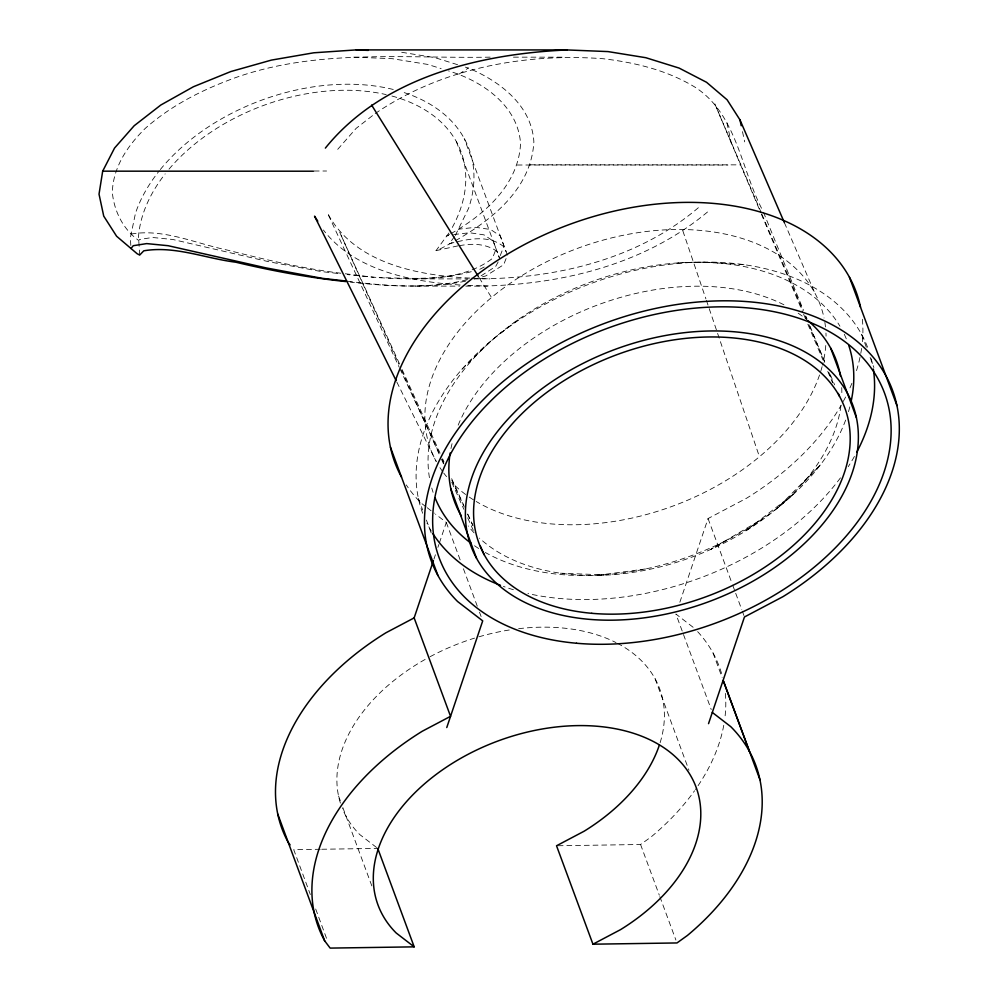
<?xml version="1.0" encoding="UTF-8"?>
<svg xmlns="http://www.w3.org/2000/svg" width="998" height="998" viewBox="0 0 998 998"><rect width="100%" height="100%" fill="white"/><g stroke="black" fill="none" stroke-linecap="round" stroke-linejoin="round"><path stroke-width="0.75" stroke-dasharray="4.99 3.74" d="M450.822 233.682C484.454 214.869 518.673 184.593 520.557 143.438C517.887 105.401 482.159 81.025 448.576 70.908M448.975 232.958L436.039 250.648L439.469 249.251C482.084 227.544 531.023 194.373 533.868 141.841C531.697 105.239 499.574 81.013 468.287 68.039L465.392 67.14M433.93 559.154L435.415 554.751M437.885 547.403L438.883 544.471M439.37 542.999L446.306 522.441L435.54 514.145M679.85 602.256L708.056 518.548L746.504 498.264A245.907 162.624 -20.3 0 0 841.177 405.176M500.272 255.588L503.965 245.882L503.379 244.285L500.335 236.039L490.679 229.515L475.634 227.307L458.893 229.153M498.152 261.975L495.657 266.478L481.011 275.897M454.464 236.613L449.212 243.786C467.027 239.046 489.307 233.969 504.539 247.379L506.098 251.633M455.338 235.416L468.598 208.295A178.068 117.764 -20.3 0 0 400.859 91.554M337.723 149.326L356.149 128.355L374.001 114.471M802.567 483.543L820.418 464.806L776.556 508.805L794.658 493.149L745.494 531.073L762.971 518.636L710.588 549.486L726.594 540.292M461.899 369.31L492.239 339.844L518.873 319.135M375.198 113.547C441.079 68.351 524.224 52.919 603.042 58.72C635.352 62.537 667.6 70.309 695.569 87.525C737.273 114.82 740.99 170.059 762.884 210.852M698.363 207.696C637.36 259.829 554.589 278.941 475.884 278.891M465.792 286.114C551.819 287.187 642.749 267.314 709.528 210.291M558.094 845.743L640.566 844.508L650.995 837.035A233.195 154.216 -20.3 0 0 694.546 790.778M458.993 74.151L468.287 68.039M449.487 234.43L446.792 235.94L450.772 234.854M479.776 269.298L485.215 266.503M474.062 279.203L485.814 275.897L503.666 264.744L507.408 255.189L464.22 138.423M471.281 271.681C431.024 282.422 388.447 279.116 347.479 274.587M467.276 279.752C429.09 289.008 388.971 286.451 350.223 282.097M465.517 281.211C426.458 289.008 385.852 286.102 346.58 281.087M436.039 250.648L457.882 245.882M131.15 234.031C163.809 228.442 195.521 243.425 226.97 249.999C264.545 259.48 302.382 268.462 340.854 273.24M645.506 568.96L596.617 575.422L603.89 574.86L560.414 573.201M453.678 234.53L469.684 232.759L484.005 234.867L493.212 241.079L496.106 248.964L492.326 258.532C460.49 282.746 416.69 278.192 379.19 277.656M459.329 245.72C472.216 243.225 486.151 243.537 497.029 251.409L499.549 258.282L456.485 141.866M490.205 57.148C405.438 58.657 317.663 48.64 236.015 77.47C203.205 89.284 171.606 105.089 145.334 128.318C127.769 145.546 112.949 167.128 112.337 192.552C114.171 211.351 123.203 229.44 138.772 240.518L139.595 239.483L152.407 237.474L172.829 239.483L269.348 261.85L321.381 271.581L340.193 273.714M677.941 262.923L702.168 262.112L744.408 264.719M320.196 849.273L293.736 849.672L310.341 894.545M321.743 849.248L377.768 848.425M513.446 57.16L564.606 57.173M530.212 164.82L741.015 164.857M517.126 165.007L727.929 165.044M314.183 171.007L326.583 171.007M412.399 278.879L468.087 278.891M415.068 286.114L459.591 286.114M353.791 57.136L392.226 58.682L427.743 64.433L441.141 68.6M469.921 278.093C418.05 275.548 354.115 263.472 327.569 213.21L399.212 367.214M471.468 278.143L489.906 278.891M460.178 285.016C411.55 281.735 354.739 270.745 323.389 229.989M467.763 285.328L487.473 286.127M345.296 273.764L373.913 277.332M401.707 52.283L435.003 57.672L458.157 64.882M693.123 627.28L675.895 614.007L711.237 709.541M425.984 506.784L421.193 503.104A245.907 162.624 -20.3 0 1 406.273 484.916M427.169 507.708L434.342 513.234M376.57 847.489L359.767 834.553A169.598 112.15 -20.3 0 1 342.401 808.617M479.202 277.743L491.515 297.516M396.842 382.072L436.263 461.538A207.746 137.387 -20.3 0 1 577.717 248.302A207.746 137.387 -20.3 0 1 824.036 317.975M399.874 368.624L439.32 453.391M441.952 459.043L443.923 463.284M451.807 480.238L464.295 507.084M467.588 514.145L472.84 525.447M399.512 363.883L339.657 232.097L398.901 364.307M402.094 369.559L440.068 453.167M442.638 458.831L443.935 461.662M451.657 478.666L463.883 505.587M467.75 514.095L472.902 525.435M401.446 369.996L439.033 453.878M441.578 459.554L443.486 463.821M451.77 482.308L463.87 509.317M467.7 517.85L474.062 532.059M784.428 222.741L814.68 292.713M761.299 212.873L714.867 103.954L760.75 212.649M761.911 214.308L802.854 310.328M805.286 316.067L806.509 318.923M808.954 324.662L825.458 363.359M830.348 374.824L834.615 384.854M761.349 214.083L803.016 312.761M803.615 314.195L805.423 318.487M807.844 324.2L822.938 359.954M827.766 371.406L832.594 382.845M763.47 212.287L803.527 310.39M805.885 316.154L807.058 319.048M810.002 326.259L824.735 362.324M828.851 372.416L832.981 382.521M861.573 334.355L866.376 347.341M870.119 357.446L873.874 367.538M708.056 518.548L732.145 583.68M732.682 585.127L741.788 609.741M742.325 611.188L743.934 615.529M713.021 652.929L722.128 677.53M655.1 678.765L688.982 770.306M640.566 844.508L659.304 895.181M659.84 896.628L675.908 940.054M446.306 522.441L460.752 561.525M463.434 568.76L477.356 606.397M479.502 612.186L481.111 616.527M418.399 498.426L422.665 509.978M426.408 520.083L431.76 534.504M338.547 795.967L340.692 801.756M342.825 807.544L371.892 886.062M315.692 909.016L327.469 940.865M682.894 231L705.898 298.864M706.397 300.348L759.428 456.735M742.487 131.624L744.67 141.878M726.956 122.854L731.359 143.475M139.683 255.051L138.522 236.588A169.598 112.15 -20.3 0 1 165.181 173.864M130.825 245.471L130.351 237.886L135.466 213.248A178.068 117.764 -20.3 0 1 159.331 170.77M391.952 96.033A169.598 112.15 -20.3 0 1 451.296 229.228M169.011 169.149A169.598 112.15 -20.3 0 1 386.201 94.61M160.329 169.535A178.068 117.764 -20.3 0 1 394.959 89.907M824.859 322.416A207.746 137.387 -20.3 0 1 825.471 326.932M825.957 333.058A207.746 137.387 -20.3 0 1 826.057 336.151M825.77 345.495A207.746 137.387 -20.3 0 1 822.502 365.118M822.103 366.64A207.746 137.387 -20.3 0 1 678.228 504.052A207.746 137.387 -20.3 0 1 476.158 501.47M473.439 499.811A207.746 137.387 -20.3 0 1 466.877 495.407M465.617 494.484A207.746 137.387 -20.3 0 1 452.892 483.556M446.58 476.645A207.746 137.387 -20.3 0 1 443.698 473.015M442.788 471.78A207.746 137.387 -20.3 0 1 439.345 466.727M849.822 406.885A220.471 145.795 -20.3 0 1 848.15 412.735M845.643 420.083A220.471 145.795 -20.3 0 1 690.828 555.886A220.471 145.795 -20.3 0 1 485.302 552.48M478.666 548.501A220.471 145.795 -20.3 0 1 473.613 545.108M433.082 492.351A220.471 145.795 -20.3 0 1 431.76 488.034M429.439 477.68A220.471 145.795 -20.3 0 1 590.604 282.047A220.471 145.795 -20.3 0 1 839.942 326.234M844.258 334.255A220.471 145.795 -20.3 0 1 846.691 339.794M871.217 358.706A237.424 157.01 -20.3 0 1 872.838 366.104M854.425 456.423A237.424 157.01 -20.3 0 1 848.2 466.727M840.453 477.867A237.424 157.01 -20.3 0 1 527.967 593.561M513.421 589.731A237.424 157.01 -20.3 0 1 503.391 586.4M431.311 531.123A237.424 157.01 -20.3 0 1 426.957 523.189M422.678 513.259A237.424 157.01 -20.3 0 1 590.766 283.594A237.424 157.01 -20.3 0 1 867.998 348.389M841.726 387.648A203.517 134.58 -20.3 0 1 841.788 395.245M840.94 405.687A203.517 134.58 -20.3 0 1 691.127 557.383A203.517 134.58 -20.3 0 1 479.452 538.122M474.137 532.87A203.517 134.58 -20.3 0 1 468.199 525.946M450.959 448.551A203.517 134.58 -20.3 0 1 452.319 442.588M458.157 425.148A203.517 134.58 -20.3 0 1 785.326 305.513M798.163 313.197A203.517 134.58 -20.3 0 1 806.721 319.61M862.372 319.26A245.907 162.624 -20.3 0 1 862.309 342.601M861.598 348.464A245.907 162.624 -20.3 0 1 860.313 355.862M860.002 357.346A245.907 162.624 -20.3 0 1 855.985 372.229M851.918 383.294A245.907 162.624 -20.3 0 1 848.936 390.168M845.605 397.017A245.907 162.624 -20.3 0 1 841.938 403.816M617.363 643.286A169.598 112.15 -20.3 0 1 659.279 745.319M340.405 803.078A169.598 112.15 -20.3 0 1 428.741 657.433M430.063 656.721A169.598 112.15 -20.3 0 1 474.561 638.121M478.878 636.824A169.598 112.15 -20.3 0 1 509.504 629.95M518.648 628.69A169.598 112.15 -20.3 0 1 616.028 642.6M725.346 693.385A233.195 154.216 -20.3 0 1 724.698 719.408M723.762 725.272A233.195 154.216 -20.3 0 1 695.431 789.518M697.639 631.647A233.195 154.216 -20.3 0 1 722.103 675.384"/><path stroke-width="1.5" d="M784.428 222.741L739.98 119.897L727.093 99.775L706.547 82.285L679.102 68.076L645.818 57.709L607.982 51.584L567.039 49.937L356.224 49.9L313.759 52.794L271.394 60.105L230.763 71.569L193.425 86.739L160.815 105.027L134.181 125.736L114.545 148.066L102.682 171.169L99.027 194.148L103.73 216.117L116.604 236.239L137.163 253.742L139.683 255.051L143.787 250.822C174.687 245.508 205.301 258.407 235.753 262.2C272.005 270.82 308.794 277.681 345.869 281.561M377.768 848.425L414.182 946.853L330.151 948.1L324.674 940.852A233.195 154.216 -20.3 0 1 422.279 731.235L450.547 716.327L414.145 617.899L433.431 560.614M446.767 727.554L482.708 620.868L457.608 601.532A245.907 162.624 -20.3 0 1 540.854 354.427A245.907 162.624 -20.3 0 1 866.164 349.599A245.907 162.624 -20.3 0 1 782.919 596.692L744.458 616.976L708.53 723.662M131.012 248.514L133.245 245.708L146.694 243.599L168.138 245.708L266.379 267.963L322.217 278.33L346.58 281.087M325.36 148.103C382.571 77.133 479.888 53.904 567.039 49.937M414.145 617.899L385.877 632.807A233.195 154.216 -20.3 0 0 288.26 842.424L290.094 844.844M659.279 745.319A169.598 112.15 -20.3 0 1 584.117 831.222L556.535 845.768L592.949 944.195L620.519 929.649A169.598 112.15 -20.3 0 0 677.929 759.229A169.598 112.15 -20.3 0 0 453.579 762.572A169.598 112.15 -20.3 0 0 396.169 932.98L414.182 946.853M592.949 944.195L676.981 942.948L687.41 935.463A233.195 154.216 -20.3 0 0 730.761 726.656L712.31 712.435M102.682 171.169L313.497 171.207M356.224 49.9L368.362 50.387M317.763 221.182L314.545 216.154L396.156 380.675M371.618 105.064L478.379 276.434M480.437 546.28L484.255 554.813M838.283 393.449L839.505 396.318M849.435 277.219L896.928 405.537M830.685 348.127L856.396 417.613A203.517 134.58 -20.3 0 1 588.733 619.296A203.517 134.58 -20.3 0 1 540.517 389.781A203.517 134.58 -20.3 0 1 856.396 417.613M723.525 681.272L759.94 779.7M723.188 680.436L749.436 751.357M450.822 488.771L476.533 558.256M390.43 447.154L437.922 575.484M277.756 814.081L324.674 940.852M739.98 119.897L741.227 125.76M873.325 369.023A237.424 157.01 -20.3 0 1 856.671 452.331M500.472 585.302A237.424 157.01 -20.3 0 1 432.882 533.643M848.762 345.433A220.471 145.795 -20.3 0 1 850.895 402.468M471.181 543.349A220.471 145.795 -20.3 0 1 435.153 497.99M807.869 320.57A203.517 134.58 -20.3 0 1 840.403 375.759M461.45 516.066A203.517 134.58 -20.3 0 1 450.16 453.005M401.508 477.044A245.907 162.624 -20.3 0 1 568.947 224.65A245.907 162.624 -20.3 0 1 860.513 307.11M576.545 643.248A237.424 157.01 -20.3 0 0 888.819 407.957A237.424 157.01 -20.3 0 0 520.282 375.485A237.424 157.01 -20.3 0 0 576.545 643.248M591.789 613.308A195.034 128.979 -20.3 0 0 848.3 420.033A195.034 128.979 -20.3 0 0 545.569 393.349A195.034 128.979 -20.3 0 0 591.789 613.308"/></g></svg>
